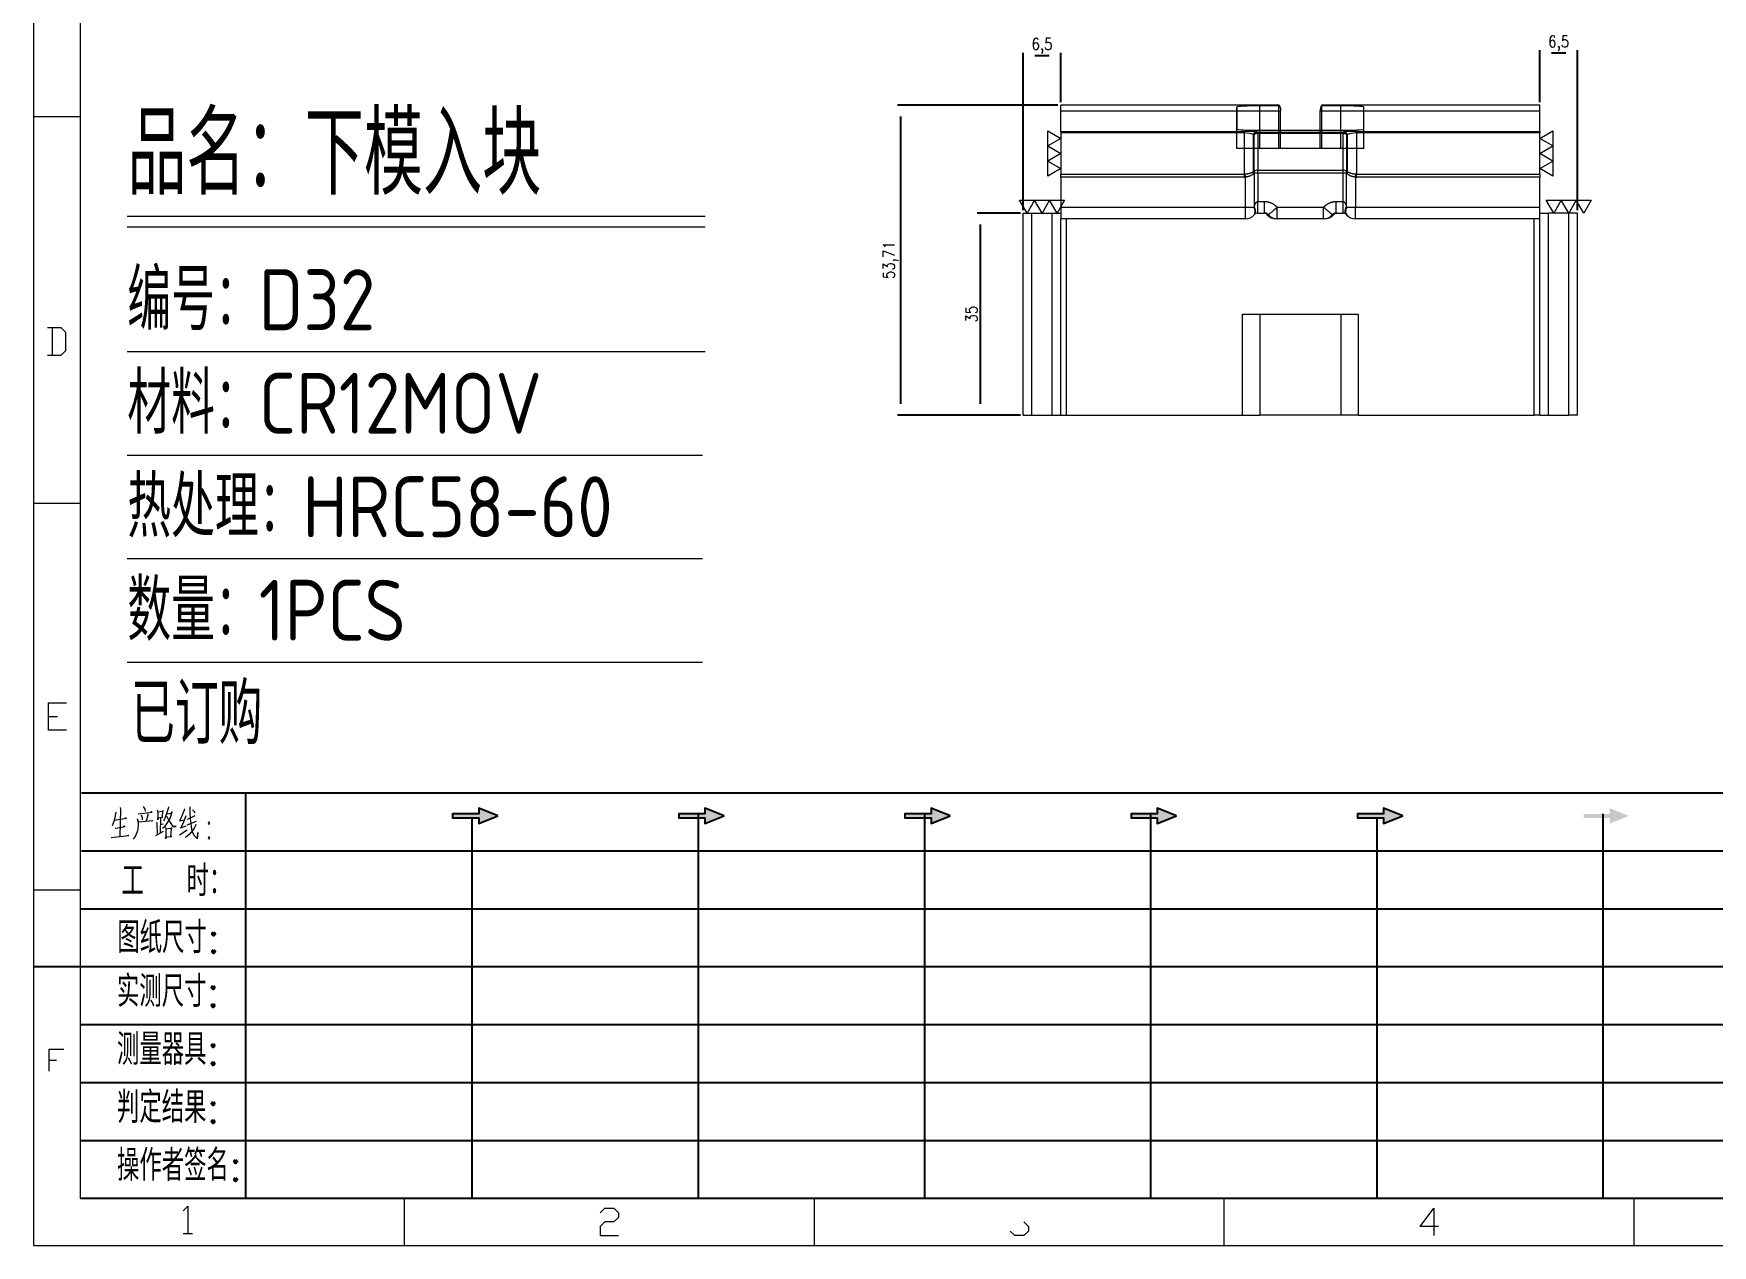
# Model space of a CAD drawing. Header units: millimetres. Extents: x 117382 to 126876, y -1151 to 1280.
# Drawn here: x 123133.4 to 123424.2, y 556.7 to 766.5 of the extents above; entities that cross this region are included whole.
import ezdxf
from ezdxf.enums import TextEntityAlignment as Align

# ---------------------------------------------------------------- set-up
doc = ezdxf.new("R2010")
doc.units = ezdxf.units.MM
doc.linetypes.add('DASHED', pattern=[0])
for name, color, linetype in [('DIE_P', 2, 'Continuous'), ('DIM', 4, 'Continuous'), ('PRESS', 3, 'Continuous'), ('TEXT', 4, 'Continuous')]:
    doc.layers.add(name, color=color, linetype=linetype)
doc.styles.add('chinesef_fs', font='simplex.shx', dxfattribs={"bigfont": 'gbcbig.shx'})
doc.styles.add('gbenor', font='gbenor.shx', dxfattribs={"bigfont": 'gbcbig.shx'})
doc.styles.add('GBENOR_', font='gbenor.shx', dxfattribs={"bigfont": 'gbcbig'})
doc.styles.get("Standard").update_dxf_attribs({"font": 'txt.shx', "width": 0.85, "bigfont": 'ctxt.shx'})
doc.styles.add('TXT', font='txt.shx', dxfattribs={"width": 0.8, "bigfont": 'ctxt.shx'})
doc.dimstyles.new('T-2-WX', dxfattribs={"dimtxt": 2, "dimasz": 2, "dimexe": 0.5, "dimexo": 0.5, "dimgap": 0.5, "dimtad": 1, "dimtxsty": 'Standard', "dimblk": 'OPEN30', "dimcen": 0, "dimazin": 3, "dimtfac": 1, "dimtmove": 0, "dimatfit": 3, "dimldrblk": 'OPEN30', "dimlwd": -1, "dimlwe": -1})

# ---------------------------------------------------------------- blocks, each defined once
blk = doc.blocks.new('*u7582')
at = {"layer": 'DIE_P', "color": 11, "linetype": 'Continuous', "lineweight": 13}
for p, q in [((-24.23, 35.39), (-62.03, 35.39)), ((-62.03, 35.39), (-62.03, 35.39)), ((20.97, 35.39), (-16.83, 35.39)), ((20.97, 35.39), (20.97, 35.39)), ((-68.53, 16.69), (-67.03, 16.69)), ((-68.53, -18.31), (-68.53, 16.69)), ((-67.03, 16.69), (-63.53, 16.69)), ((-63.53, 16.69), (-62.03, 16.69)), ((-62.03, -18.31), (-62.03, 15.69)), ((20.97, 16.69), (22.47, 16.69)), ((20.97, -18.31), (20.97, 15.69)), ((25.97, 16.69), (22.47, 16.69)), ((27.47, 16.69), (25.97, 16.69)), ((27.47, -18.31), (27.47, 16.69)), ((-30.53, -0.81), (-10.53, -0.81)), ((-30.53, -18.31), (-30.53, -0.81)), ((-10.53, -0.81), (-10.53, -18.31)), ((-68.53, -18.31), (-67.03, -18.31)), ((-67.03, -18.31), (-63.53, -18.31)), ((-63.53, -18.31), (-62.03, -18.31)), ((-62.03, -18.31), (-61.03, -18.31)), ((-61.03, -18.31), (-30.53, -18.31)), ((-30.53, -18.31), (-27.53, -18.31)), ((-13.53, -18.31), (-27.53, -18.31)), ((-10.53, -18.31), (-13.53, -18.31)), ((-10.53, -18.31), (19.97, -18.31)), ((20.97, -18.31), (19.97, -18.31)), ((20.97, -18.31), (22.47, -18.31)), ((22.47, -18.31), (25.97, -18.31)), ((27.47, -18.31), (25.97, -18.31))]:
    blk.add_line(p, q, dxfattribs=at)
at = {"layer": 'DIE_P', "color": 2, "linetype": 'Continuous', "lineweight": 13}
for p, q in [((-62.03, 30.81), (-62.03, 35.39)), ((-31.53, 35.04), (-31.53, 31.24)), ((-24.23, 35.39), (-24.23, 35.25)), ((-16.82, 35.25), (-16.82, 35.39)), ((-9.53, 31.24), (-9.53, 35.04)), ((20.97, 30.81), (20.97, 35.39)), ((-62.03, 30.81), (-62.03, 30.56)), ((-62.03, 30.56), (-62.03, 23.45)), ((20.97, 30.81), (20.97, 30.56)), ((20.97, 23.45), (20.97, 30.56)), ((-62.03, 22.9), (-62.03, 23.45)), ((20.97, 23.45), (20.97, 22.9)), ((-62.03, 22.9), (-62.03, 17.69)), ((20.97, 17.69), (20.97, 22.9)), ((-62.03, 17.69), (-62.03, 15.69)), ((20.97, 15.69), (20.97, 17.69)), ((-61.03, 15.69), (-62.03, 15.69)), ((-30.06, 15.69), (-61.03, 15.69)), ((-27.92, 16.69), (-26.9, 16.69)), ((-26.9, 16.69), (-26.72, 16.69)), ((-16.33, 15.69), (-24.72, 15.69)), ((-14.33, 16.69), (-14.33, 16.69)), ((-14.33, 16.69), (-14.15, 16.69)), ((-14.15, 16.69), (-13.14, 16.69)), ((19.97, 15.69), (-10.99, 15.69)), ((20.97, 15.69), (19.97, 15.69))]:
    blk.add_line(p, q, dxfattribs=at)
at = {"layer": 'DIE_P', "color": 155, "linetype": 'Continuous', "lineweight": 13}
for p, q in [((-24.23, 35.39), (-62.03, 35.39)), ((-27.53, 31.03), (-27.53, 35.25)), ((20.97, 35.39), (-16.82, 35.39)), ((-13.53, 31.03), (-13.53, 35.25)), ((-9.53, 31.24), (-9.53, 35.04)), ((-62.03, 30.81), (-30.23, 30.81)), ((-30.23, 30.56), (-62.03, 30.56)), ((-30.23, 30.56), (-30.23, 30.81)), ((-30.23, 23.45), (-30.23, 30.56)), ((-28.53, 30.27), (-28.7, 30.29)), ((-28.7, 30.29), (-28.7, 23.84)), ((-28.53, 23.94), (-28.53, 30.27)), ((-28.09, 30.73), (-27.92, 30.72)), ((-27.92, 30.72), (-13.14, 30.72)), ((-27.92, 30.47), (-27.92, 30.72)), ((-13.14, 30.47), (-27.92, 30.47)), ((-27.92, 30.47), (-27.92, 24.14)), ((-13.14, 30.72), (-12.97, 30.73)), ((-13.14, 30.47), (-13.14, 30.72)), ((-13.14, 24.14), (-13.14, 30.47)), ((-12.36, 30.29), (-12.52, 30.27)), ((-12.52, 30.27), (-12.52, 23.94)), ((-12.36, 23.84), (-12.36, 30.29)), ((-10.82, 30.81), (20.97, 30.81)), ((-10.82, 30.56), (-10.82, 30.81)), ((20.97, 30.56), (-10.82, 30.56)), ((-10.82, 30.56), (-10.82, 23.45)), ((-62.03, 23.45), (-30.23, 23.45)), ((-30.23, 22.9), (-30.23, 23.45)), ((-30.06, 22.9), (-30.11, 23.45)), ((-27.92, 23.59), (-28.53, 23.59)), ((-28.53, 23.59), (-28.53, 17.69)), ((-27.92, 24.14), (-13.14, 24.14)), ((-27.92, 23.59), (-27.92, 24.14)), ((-13.14, 23.59), (-27.92, 23.59)), ((-27.92, 23.59), (-27.92, 18.69)), ((-13.14, 23.59), (-13.14, 24.14)), ((-12.52, 23.59), (-13.14, 23.59)), ((-13.14, 18.69), (-13.14, 23.59)), ((-12.52, 17.69), (-12.52, 23.59)), ((-10.99, 22.9), (-10.94, 23.45)), ((-10.82, 23.45), (20.97, 23.45)), ((-10.82, 22.9), (-10.82, 23.45)), ((-30.23, 22.9), (-62.03, 22.9)), ((-30.06, 17.69), (-30.06, 22.9)), ((-10.99, 22.9), (-10.99, 17.69)), ((20.97, 22.9), (-10.82, 22.9)), ((-62.03, 17.69), (-30.06, 17.69)), ((-30.06, 17.69), (-28.54, 17.69)), ((-30.06, 15.69), (-30.06, 17.69)), ((-27.92, 18.69), (-26.72, 18.69)), ((-24.55, 15.69), (-24.55, 17.69)), ((-24.55, 17.69), (-16.51, 17.69)), ((-16.51, 15.69), (-16.51, 17.69)), ((-14.33, 18.69), (-13.14, 18.69)), ((-12.51, 17.69), (-10.99, 17.69)), ((-10.99, 17.69), (20.97, 17.69)), ((-10.99, 15.69), (-10.99, 17.69)), ((-67.03, -18.31), (-67.03, 16.69)), ((-63.53, -18.31), (-63.53, 16.69)), ((-61.03, -18.31), (-61.03, 15.69)), ((-26.28, 16.4), (-26.06, 16.4)), ((-15, 16.4), (-14.77, 16.4)), ((19.97, -18.31), (19.97, 15.69)), ((22.47, -18.31), (22.47, 16.69)), ((25.97, -18.31), (25.97, 16.69)), ((-27.53, -0.81), (-27.53, -18.31)), ((-13.53, -0.81), (-13.53, -18.31))]:
    blk.add_line(p, q, dxfattribs=at)
at = {"layer": 'DIE_P', "color": 31, "linetype": 'DASHED', "lineweight": 13}
for p, q in [((-31.53, 27.89), (-31.53, 35.04)), ((-24.23, 27.89), (-24.23, 35.25)), ((-16.82, 27.89), (-16.82, 35.39)), ((-24.23, 27.89), (-24.23, 31.03)), ((-23.96, 27.89), (-23.96, 31.03)), ((-17.09, 27.89), (-17.09, 31.03)), ((-16.82, 27.89), (-16.82, 31.03)), ((-9.53, 27.89), (-9.53, 31.24)), ((-27.53, 27.89), (-31.53, 27.89)), ((-13.53, 27.89), (-27.53, 27.89)), ((-9.53, 27.89), (-13.53, 27.89))]:
    blk.add_line(p, q, dxfattribs=at)
at = {"layer": 'DIE_P', "color": 31, "linetype": 'Continuous', "lineweight": 13}
for p, q in [((-24.23, 35.25), (-27.53, 35.25)), ((-24.23, 31.03), (-24.23, 35.25)), ((-16.82, 31.03), (-16.82, 35.25)), ((-13.53, 35.25), (-16.82, 35.25)), ((-23.96, 31.03), (-23.96, 34.39)), ((-17.09, 31.03), (-17.09, 34.39)), ((-27.53, 31.03), (-13.53, 31.03))]:
    blk.add_line(p, q, dxfattribs=at)
at = {"layer": 'DIE_P', "color": 155, "linetype": 'DASHED', "lineweight": 13}
for p, q in [((-62.03, 34.39), (-23.96, 34.39)), ((-17.09, 34.39), (20.97, 34.39)), ((-31.53, 27.89), (-31.53, 31.24)), ((-27.53, 27.89), (-27.53, 31.03)), ((-27.53, 27.89), (-27.53, 31.03)), ((-13.53, 27.89), (-13.53, 31.03)), ((-13.53, 27.89), (-13.53, 31.03)), ((-9.53, 27.89), (-9.53, 31.24)), ((-67.03, -18.31), (-67.03, 16.69)), ((25.97, -18.31), (25.97, 16.69))]:
    blk.add_line(p, q, dxfattribs=at)
at = {"layer": 'DIE_P', "color": 2, "linetype": 'DASHED', "lineweight": 13}
for p, q in [((-28.5, 16.43), (-28.5, 16.44)), ((-28.49, 16.44), (-28.49, 16.44))]:
    blk.add_line(p, q, dxfattribs=at)
at = {"layer": 'DIE_P', "color": 2, "linetype": 'Continuous', "lineweight": 13}
for centre, radius, start, end in [((-30.06, 17.69), 2, 270, 319.9948), ((-27.92, 15.89), 0.8, 90, 139.9948), ((-13.14, 15.89), 0.8, 40.0052, 90), ((-10.99, 17.69), 2, 220.0052, 270)]:
    blk.add_arc(centre, radius, start, end, dxfattribs=at)
at = {"layer": 'DIE_P', "color": 31, "linetype": 'Continuous', "lineweight": 13}
for centre, major_axis, ratio, start_param, end_param in [((-27.53, 35.04), (4, 0), 0.052408, 1.570798, 3.141593), ((-21.73, 35.39), (2.5, 0), 0.05244, 3.110112, 3.141593), ((-19.32, 35.39), (2.5, 0), 0.052399, 0, 0.031456), ((-13.53, 35.04), (4, 0), 0.052408, 0, 1.570796), ((-27.53, 31.24), (4, 0), 0.052408, 3.141593, 4.712389), ((-13.53, 31.24), (4, 0), 0.052408, 4.712389, 6.283185)]:
    blk.add_ellipse(centre, major_axis=major_axis, ratio=ratio, start_param=start_param, end_param=end_param, dxfattribs=at)
at = {"layer": 'DIE_P', "color": 155, "linetype": 'Continuous', "lineweight": 13}
for centre, major_axis, ratio, start_param, end_param in [((-30.23, 30.6), (2.8, 0), 0.076031, 0.698132, 1.570796), ((-30.23, 29.8), (2, 0), 0.381785, 0.698132, 1.570796), ((-28.09, 29.94), (-0.072, -0.797), 0.864746, 3.245994, 4.33173), ((-27.92, 29.92), (-0.072, -0.797), 0.864746, 3.245994, 4.33173), ((-27.92, 29.92), (0.8, 0), 0.688355, 1.570796, 2.443461), ((-13.14, 29.92), (0.072, -0.797), 0.864746, 1.951456, 3.037192), ((-13.14, 29.92), (0.8, 0), 0.688355, 0.698132, 1.570796), ((-10.82, 30.6), (2.8, 0), 0.076031, 1.570796, 2.443461), ((-12.97, 29.94), (0.072, -0.797), 0.864746, 1.951456, 3.037192), ((-10.82, 29.8), (2, 0), 0.381785, 1.570796, 2.443461), ((-30.23, 26.96), (0, 3.52), 0.568663, 3.141592, 3.202188), ((-28.09, 23.49), (0.451, -0.661), 0.635118, 3.789653, 4.303451), ((-30.67, 18.33), (2.52, 5.65), 0.215923, 0.247502, 0.336969), ((-30.06, 17.98), (1.76, 5.67), 0.167565, 0.203453, 0.292919), ((-27.92, 23.59), (0.344, -0.722), 0.732501, 3.89607, 4.377099), ((-27.92, 23.59), (-0.8, 0), 0.688355, 4.712389, 5.585054), ((-13.14, 23.59), (-0.8, 0), 0.688355, 3.839724, 4.712389), ((-10.38, 18.33), (-2.52, 5.65), 0.215925, 5.946214, 6.035681), ((-13.14, 23.59), (-0.344, -0.722), 0.732501, 1.906086, 2.387115), ((-10.99, 17.98), (-1.76, 5.67), 0.167567, 5.990263, 6.07973), ((-12.97, 23.49), (-0.451, -0.661), 0.635118, 1.979734, 2.493532), ((-10.82, 26.96), (0, 3.52), 0.56867, 3.080996, 3.141593), ((-30.23, 26.96), (0, 4.07), 0.688355, 3.141593, 3.202189), ((-10.82, 26.96), (0, -4.07), 0.688355, 6.222589, 6.283185), ((-30.06, 17.69), (-1.5, 1.32), 0.600488, 3.155447, 4.099396), ((-10.99, 17.69), (1.5, 1.32), 0.600488, 2.183789, 3.127739), ((-24.55, 17.69), (0, 2), 0.984808, 2.269019, 3.141593), ((-16.51, 17.69), (0, -2), 0.984808, 0, 0.872574)]:
    blk.add_ellipse(centre, major_axis=major_axis, ratio=ratio, start_param=start_param, end_param=end_param, dxfattribs=at)
at = {"layer": 'DIE_P', "color": 2, "linetype": 'Continuous', "lineweight": 13}
for centre, major_axis, start_param, end_param in [((-26.9, 15.89), (0.812, 0), 0.698222, 1.570796), ((-24.72, 17.69), (2.03, 0), 3.839815, 4.712389), ((-16.33, 17.69), (2.03, 0), 4.712389, 5.584963), ((-14.15, 15.89), (0.812, 0), 1.570796, 2.44337)]:
    blk.add_ellipse(centre, major_axis=major_axis, ratio=0.984808, start_param=start_param, end_param=end_param, dxfattribs=at)
at = {"layer": 'DIE_P', "color": 31, "linetype": 'Continuous', "lineweight": 13}
for points in [[(-24.23, 35.39), (-24.23, 35.4), (-24.22, 35.39), (-24.21, 35.38), (-24.21, 35.37), (-24.2, 35.36), (-24.2, 35.35), (-24.19, 35.34), (-24.19, 35.34), (-24.17, 35.31), (-24.16, 35.28), (-24.14, 35.23), (-24.13, 35.22), (-24.13, 35.2), (-24.11, 35.17), (-24.09, 35.12), (-24.08, 35.07), (-24.06, 35.03), (-24.06, 35.02), (-24.05, 34.99), (-24.05, 34.98), (-24.03, 34.91), (-24.01, 34.85), (-23.99, 34.76), (-23.99, 34.73), (-23.98, 34.68), (-23.98, 34.66), (-23.97, 34.63), (-23.97, 34.61), (-23.96, 34.53), (-23.96, 34.46), (-23.96, 34.39)], [(-16.82, 35.39), (-16.83, 35.4), (-16.83, 35.39), (-16.84, 35.38), (-16.85, 35.37), (-16.85, 35.36), (-16.86, 35.35), (-16.86, 35.34), (-16.87, 35.34), (-16.88, 35.31), (-16.9, 35.28), (-16.92, 35.23), (-16.92, 35.22), (-16.93, 35.2), (-16.94, 35.17), (-16.96, 35.12), (-16.98, 35.07), (-16.99, 35.03), (-16.99, 35.02), (-17, 34.99), (-17.01, 34.98), (-17.03, 34.91), (-17.04, 34.85), (-17.06, 34.76), (-17.06, 34.73), (-17.07, 34.68), (-17.07, 34.66), (-17.08, 34.63), (-17.08, 34.61), (-17.09, 34.53), (-17.09, 34.46), (-17.09, 34.39)]]:
    blk.add_open_spline(points, degree=3, knots=[0, 0, 0, 0, 0.125, 0.125, 0.1875, 0.1875, 0.21875, 0.21875, 0.25, 0.25, 0.375, 0.375, 0.40625, 0.40625, 0.4375, 0.5, 0.5625, 0.5625, 0.59375, 0.59375, 0.625, 0.625, 0.75, 0.75, 0.8125, 0.8125, 0.84375, 0.84375, 0.875, 0.875, 1, 1, 1, 1], dxfattribs=at)
at = {"layer": 'DIE_P', "color": 155, "linetype": 'Continuous', "lineweight": 13}
for points, knots in [([(-30.11, 23.45), (-30.07, 23.46), (-30.04, 23.46), (-29.97, 23.47), (-29.94, 23.47), (-29.84, 23.49), (-29.77, 23.5), (-29.64, 23.52), (-29.58, 23.53), (-29.45, 23.56), (-29.39, 23.58), (-29.27, 23.61), (-29.21, 23.62), (-29.09, 23.66), (-29.04, 23.68), (-28.93, 23.72), (-28.88, 23.74), (-28.81, 23.78), (-28.79, 23.79), (-28.74, 23.82), (-28.72, 23.83), (-28.7, 23.84)], [0, 0, 0, 0, 0.0625, 0.0625, 0.125, 0.125, 0.25, 0.25, 0.375, 0.375, 0.5, 0.5, 0.625, 0.625, 0.75, 0.75, 0.875, 0.875, 0.9375, 0.9375, 1, 1, 1, 1]), ([(-28.65, 23.49), (-28.67, 23.47), (-28.69, 23.45), (-28.74, 23.41), (-28.76, 23.39), (-28.83, 23.34), (-28.88, 23.31), (-28.98, 23.24), (-29.03, 23.21), (-29.15, 23.16), (-29.2, 23.13), (-29.28, 23.1), (-29.3, 23.09), (-29.33, 23.08), (-29.37, 23.06), (-29.42, 23.05), (-29.52, 23.02), (-29.58, 23), (-29.71, 22.96), (-29.78, 22.95), (-29.89, 22.93), (-29.92, 22.92), (-29.99, 22.91), (-30.03, 22.91), (-30.06, 22.9)], [0, 0, 0, 0, 0.0625, 0.0625, 0.125, 0.125, 0.25, 0.25, 0.375, 0.375, 0.5, 0.5, 0.53125, 0.53125, 0.5625, 0.625, 0.625, 0.75, 0.75, 0.875, 0.875, 0.9375, 0.9375, 1, 1, 1, 1]), ([(-10.99, 22.9), (-11.03, 22.91), (-11.06, 22.91), (-11.13, 22.92), (-11.17, 22.93), (-11.27, 22.95), (-11.34, 22.96), (-11.47, 23), (-11.54, 23.02), (-11.63, 23.05), (-11.68, 23.06), (-11.73, 23.08), (-11.76, 23.09), (-11.77, 23.1), (-11.85, 23.13), (-11.91, 23.16), (-12.02, 23.21), (-12.07, 23.24), (-12.18, 23.31), (-12.22, 23.34), (-12.29, 23.39), (-12.32, 23.41), (-12.36, 23.45), (-12.38, 23.47), (-12.4, 23.49)], [0, 0, 0, 0, 0.0625, 0.0625, 0.125, 0.125, 0.25, 0.25, 0.375, 0.375, 0.4375, 0.46875, 0.46875, 0.5, 0.5, 0.625, 0.625, 0.75, 0.75, 0.875, 0.875, 0.9375, 0.9375, 1, 1, 1, 1]), ([(-12.36, 23.84), (-12.33, 23.83), (-12.31, 23.82), (-12.27, 23.79), (-12.24, 23.78), (-12.17, 23.74), (-12.12, 23.72), (-12.01, 23.68), (-11.96, 23.66), (-11.85, 23.62), (-11.79, 23.61), (-11.67, 23.58), (-11.6, 23.56), (-11.48, 23.53), (-11.41, 23.52), (-11.28, 23.5), (-11.22, 23.49), (-11.11, 23.47), (-11.08, 23.47), (-11.01, 23.46), (-10.98, 23.46), (-10.94, 23.45)], [0, 0, 0, 0, 0.0625, 0.0625, 0.125, 0.125, 0.25, 0.25, 0.375, 0.375, 0.5, 0.5, 0.625, 0.625, 0.75, 0.75, 0.875, 0.875, 0.9375, 0.9375, 1, 1, 1, 1]), ([(-27.92, 16.69), (-27.92, 16.69), (-27.92, 16.69), (-27.92, 16.7), (-27.92, 16.71), (-27.92, 16.74), (-27.92, 16.75), (-27.92, 16.79), (-27.92, 16.81), (-27.92, 16.85), (-27.92, 16.88), (-27.92, 16.94), (-27.92, 16.97), (-27.92, 17.05), (-27.92, 17.09), (-27.92, 17.17), (-27.92, 17.22), (-27.92, 17.32), (-27.92, 17.38), (-27.92, 17.49), (-27.92, 17.54), (-27.92, 17.66), (-27.92, 17.72), (-27.92, 17.83), (-27.92, 17.89), (-27.92, 18.01), (-27.92, 18.07), (-27.92, 18.19), (-27.92, 18.25), (-27.92, 18.37), (-27.92, 18.43), (-27.92, 18.56), (-27.92, 18.62), (-27.92, 18.69)], [0, 0, 0, 0, 0.0625, 0.0625, 0.125, 0.125, 0.1875, 0.1875, 0.25, 0.25, 0.3125, 0.3125, 0.375, 0.375, 0.4375, 0.4375, 0.5, 0.5, 0.5625, 0.5625, 0.625, 0.625, 0.6875, 0.6875, 0.75, 0.75, 0.8125, 0.8125, 0.875, 0.875, 0.9375, 0.9375, 1, 1, 1, 1]), ([(-26.72, 16.69), (-26.72, 16.69), (-26.72, 16.69), (-26.72, 16.69), (-26.72, 16.69), (-26.72, 16.69), (-26.72, 16.69), (-26.72, 16.69), (-26.72, 16.69), (-26.72, 16.69), (-26.72, 16.7), (-26.72, 16.7), (-26.72, 16.7), (-26.72, 16.7), (-26.72, 16.71), (-26.72, 16.71), (-26.72, 16.71), (-26.72, 16.72), (-26.72, 16.72), (-26.72, 16.72), (-26.72, 16.73), (-26.72, 16.73), (-26.72, 16.74), (-26.72, 16.74), (-26.72, 16.74), (-26.72, 16.75), (-26.72, 16.76), (-26.72, 16.76), (-26.72, 16.77), (-26.72, 16.77), (-26.72, 16.78), (-26.72, 16.78), (-26.72, 16.79), (-26.72, 16.8), (-26.72, 16.81), (-26.72, 16.81), (-26.72, 16.82), (-26.72, 16.83), (-26.72, 16.84), (-26.72, 16.84), (-26.72, 16.85), (-26.72, 16.86), (-26.72, 16.87), (-26.72, 16.88), (-26.72, 16.89), (-26.72, 16.9), (-26.72, 16.91), (-26.72, 16.91), (-26.72, 16.92), (-26.72, 16.93), (-26.72, 16.94), (-26.72, 16.95), (-26.72, 16.97), (-26.72, 16.98), (-26.72, 16.99), (-26.72, 17), (-26.72, 17.01), (-26.72, 17.02), (-26.72, 17.03), (-26.72, 17.04), (-26.72, 17.06), (-26.72, 17.07), (-26.72, 17.08), (-26.72, 17.09), (-26.72, 17.11), (-26.72, 17.12), (-26.72, 17.13), (-26.72, 17.15), (-26.72, 17.16), (-26.72, 17.17), (-26.72, 17.19), (-26.72, 17.2), (-26.72, 17.21), (-26.72, 17.23), (-26.72, 17.24), (-26.72, 17.26), (-26.72, 17.28), (-26.72, 17.3), (-26.72, 17.34), (-26.72, 17.37), (-26.72, 17.41), (-26.72, 17.44), (-26.72, 17.48), (-26.72, 17.51), (-26.72, 17.55), (-26.72, 17.59), (-26.72, 17.62), (-26.72, 17.66), (-26.72, 17.7), (-26.72, 17.74), (-26.72, 17.78), (-26.72, 17.82), (-26.72, 17.86), (-26.72, 17.9), (-26.72, 17.94), (-26.72, 17.98), (-26.72, 18.03), (-26.72, 18.07), (-26.72, 18.11), (-26.72, 18.15), (-26.72, 18.2), (-26.72, 18.24), (-26.72, 18.29), (-26.72, 18.33), (-26.72, 18.37), (-26.72, 18.42), (-26.72, 18.46), (-26.72, 18.51), (-26.72, 18.55), (-26.72, 18.6), (-26.72, 18.64), (-26.72, 18.67), (-26.72, 18.69)], [0, 0, 0, 0, 0.006667, 0.013333, 0.02, 0.026667, 0.033334, 0.04, 0.046667, 0.053334, 0.06, 0.066667, 0.073334, 0.080001, 0.086667, 0.093334, 0.100001, 0.106668, 0.113334, 0.120001, 0.126668, 0.133334, 0.140001, 0.146668, 0.153335, 0.160001, 0.166668, 0.173335, 0.180001, 0.186668, 0.193335, 0.200002, 0.206668, 0.213335, 0.220002, 0.226669, 0.233335, 0.240002, 0.246669, 0.253335, 0.260002, 0.266669, 0.273336, 0.280002, 0.286669, 0.293336, 0.300002, 0.306669, 0.313336, 0.320003, 0.326669, 0.333336, 0.340003, 0.34667, 0.353336, 0.360003, 0.36667, 0.373336, 0.380003, 0.38667, 0.393337, 0.400003, 0.40667, 0.413337, 0.420003, 0.42667, 0.433337, 0.440004, 0.44667, 0.453337, 0.460004, 0.46667, 0.473337, 0.480004, 0.486671, 0.493337, 0.500004, 0.51429, 0.528575, 0.542861, 0.557146, 0.571432, 0.585718, 0.600003, 0.614289, 0.628574, 0.64286, 0.657146, 0.671431, 0.685717, 0.700002, 0.714288, 0.728574, 0.742859, 0.757145, 0.77143, 0.785716, 0.800002, 0.814287, 0.828573, 0.842858, 0.857144, 0.87143, 0.885715, 0.900001, 0.914286, 0.928572, 0.942858, 0.957143, 0.971429, 0.985714, 1, 1, 1, 1]), ([(-26.06, 16.4), (-26.04, 16.41), (-26.03, 16.43), (-25.97, 16.47), (-25.94, 16.5), (-25.85, 16.57), (-25.8, 16.62), (-25.69, 16.72), (-25.62, 16.77), (-25.48, 16.89), (-25.4, 16.96), (-25.24, 17.1), (-25.15, 17.17), (-24.98, 17.32), (-24.89, 17.39), (-24.72, 17.54), (-24.63, 17.62), (-24.55, 17.69)], [0, 0, 0, 0, 0.125, 0.125, 0.25, 0.25, 0.375, 0.375, 0.5, 0.5, 0.625, 0.625, 0.75, 0.75, 0.875, 0.875, 1, 1, 1, 1]), ([(-15, 16.4), (-15.01, 16.41), (-15.03, 16.43), (-15.08, 16.47), (-15.11, 16.5), (-15.2, 16.57), (-15.25, 16.62), (-15.37, 16.72), (-15.43, 16.77), (-15.58, 16.89), (-15.65, 16.96), (-15.82, 17.1), (-15.9, 17.17), (-16.07, 17.32), (-16.16, 17.39), (-16.34, 17.54), (-16.42, 17.62), (-16.51, 17.69)], [0, 0, 0, 0, 0.125, 0.125, 0.25, 0.25, 0.375, 0.375, 0.5, 0.5, 0.625, 0.625, 0.75, 0.75, 0.875, 0.875, 1, 1, 1, 1]), ([(-14.33, 16.69), (-14.33, 16.69), (-14.33, 16.7), (-14.33, 16.74), (-14.33, 16.78), (-14.33, 16.85), (-14.33, 16.88), (-14.33, 16.94), (-14.33, 16.98), (-14.33, 17.05), (-14.33, 17.09), (-14.33, 17.18), (-14.33, 17.22), (-14.33, 17.32), (-14.33, 17.37), (-14.33, 17.48), (-14.33, 17.54), (-14.33, 17.65), (-14.33, 17.71), (-14.33, 17.83), (-14.33, 17.89), (-14.33, 18.07), (-14.33, 18.2), (-14.33, 18.45), (-14.33, 18.57), (-14.33, 18.69)], [0, 0, 0, 0, 0.121894, 0.121894, 0.247338, 0.247338, 0.31006, 0.31006, 0.372782, 0.372782, 0.435504, 0.435504, 0.498225, 0.498225, 0.560947, 0.560947, 0.623669, 0.623669, 0.686391, 0.686391, 0.749113, 0.749113, 0.874556, 0.874556, 1, 1, 1, 1]), ([(-13.14, 16.69), (-13.14, 16.69), (-13.14, 16.7), (-13.14, 16.75), (-13.14, 16.79), (-13.14, 16.89), (-13.14, 16.95), (-13.14, 17.1), (-13.14, 17.18), (-13.14, 17.37), (-13.14, 17.47), (-13.14, 17.68), (-13.14, 17.8), (-13.14, 18.04), (-13.14, 18.17), (-13.14, 18.43), (-13.14, 18.56), (-13.14, 18.69)], [0, 0, 0, 0, 0.125, 0.125, 0.25, 0.25, 0.375, 0.375, 0.5, 0.5, 0.625, 0.625, 0.75, 0.75, 0.875, 0.875, 1, 1, 1, 1]), ([(-26.06, 16.4), (-26.06, 16.4), (-26.06, 16.41), (-26.07, 16.42), (-26.08, 16.42), (-26.09, 16.43), (-26.09, 16.44), (-26.1, 16.45), (-26.11, 16.45), (-26.12, 16.46), (-26.13, 16.47), (-26.13, 16.48), (-26.14, 16.48), (-26.15, 16.49), (-26.16, 16.5), (-26.17, 16.5), (-26.18, 16.51), (-26.19, 16.52), (-26.2, 16.53), (-26.21, 16.53), (-26.22, 16.54), (-26.23, 16.55), (-26.24, 16.55), (-26.25, 16.56), (-26.26, 16.56), (-26.27, 16.57), (-26.28, 16.58), (-26.29, 16.58), (-26.3, 16.59), (-26.32, 16.59), (-26.33, 16.6), (-26.34, 16.6), (-26.35, 16.61), (-26.36, 16.62), (-26.38, 16.62), (-26.39, 16.62), (-26.4, 16.63), (-26.41, 16.63), (-26.43, 16.64), (-26.44, 16.64), (-26.45, 16.65), (-26.46, 16.65), (-26.48, 16.65), (-26.49, 16.66), (-26.51, 16.66), (-26.52, 16.66), (-26.53, 16.67), (-26.55, 16.67), (-26.56, 16.67), (-26.58, 16.68), (-26.59, 16.68), (-26.6, 16.68), (-26.62, 16.68), (-26.63, 16.68), (-26.65, 16.68), (-26.66, 16.69), (-26.68, 16.69), (-26.69, 16.69), (-26.71, 16.69), (-26.72, 16.69), (-26.72, 16.69)], [0, 0, 0, 0, 0.013668, 0.027457, 0.041368, 0.055401, 0.069556, 0.083834, 0.098234, 0.112758, 0.127405, 0.142175, 0.15707, 0.172088, 0.18723, 0.202497, 0.217889, 0.233405, 0.249047, 0.264814, 0.280706, 0.296724, 0.312867, 0.329137, 0.345533, 0.362055, 0.378704, 0.395479, 0.412382, 0.429411, 0.446567, 0.463851, 0.481262, 0.498801, 0.516468, 0.534262, 0.552185, 0.570235, 0.588414, 0.606721, 0.625157, 0.643721, 0.662414, 0.681236, 0.700187, 0.719267, 0.738477, 0.757815, 0.777283, 0.796881, 0.816608, 0.836465, 0.856451, 0.876568, 0.896814, 0.917191, 0.937698, 0.958335, 0.979102, 1, 1, 1, 1]), ([(-14.33, 16.69), (-14.33, 16.69), (-14.35, 16.69), (-14.37, 16.69), (-14.39, 16.69), (-14.4, 16.68), (-14.42, 16.68), (-14.44, 16.68), (-14.46, 16.68), (-14.48, 16.68), (-14.5, 16.67), (-14.51, 16.67), (-14.53, 16.67), (-14.55, 16.66), (-14.57, 16.66), (-14.58, 16.65), (-14.6, 16.65), (-14.62, 16.64), (-14.63, 16.64), (-14.65, 16.63), (-14.67, 16.63), (-14.68, 16.62), (-14.7, 16.61), (-14.71, 16.61), (-14.73, 16.6), (-14.74, 16.59), (-14.76, 16.59), (-14.77, 16.58), (-14.78, 16.57), (-14.8, 16.56), (-14.81, 16.55), (-14.82, 16.55), (-14.84, 16.54), (-14.85, 16.53), (-14.86, 16.52), (-14.87, 16.51), (-14.88, 16.5), (-14.9, 16.49), (-14.91, 16.49), (-14.92, 16.48), (-14.93, 16.47), (-14.94, 16.46), (-14.95, 16.45), (-14.96, 16.44), (-14.97, 16.43), (-14.98, 16.42), (-14.99, 16.41), (-14.99, 16.4), (-15, 16.4)], [0, 0, 0, 0, 0.026328, 0.052449, 0.078362, 0.104069, 0.129568, 0.154861, 0.179948, 0.204828, 0.229503, 0.253971, 0.278234, 0.302292, 0.326144, 0.349791, 0.373234, 0.396472, 0.419505, 0.442335, 0.464961, 0.487383, 0.509603, 0.531619, 0.553432, 0.575043, 0.596453, 0.61766, 0.638666, 0.65947, 0.680074, 0.700478, 0.720681, 0.740685, 0.760489, 0.780094, 0.799501, 0.81871, 0.837721, 0.856534, 0.875151, 0.893572, 0.911796, 0.929826, 0.94766, 0.9653, 0.982747, 1, 1, 1, 1])]:
    blk.add_open_spline(points, degree=3, knots=knots, dxfattribs=at)
at = {"layer": 'DIE_P', "color": 2, "linetype": 'Continuous', "lineweight": 13}
for points, knots in [([(-28.54, 17.69), (-28.54, 17.69), (-28.54, 17.68), (-28.53, 17.67), (-28.53, 17.67), (-28.53, 17.67), (-28.53, 17.66), (-28.52, 17.66), (-28.52, 17.66), (-28.52, 17.66), (-28.52, 17.66), (-28.52, 17.67), (-28.51, 17.67), (-28.51, 17.67), (-28.51, 17.68), (-28.51, 17.69), (-28.5, 17.69), (-28.5, 17.71), (-28.5, 17.71), (-28.5, 17.73), (-28.49, 17.74), (-28.49, 17.75), (-28.49, 17.76), (-28.49, 17.77), (-28.49, 17.77), (-28.49, 17.78), (-28.49, 17.78), (-28.5, 17.79)], [0, 0, 0, 0, 0.0625, 0.0625, 0.125, 0.125, 0.1875, 0.1875, 0.21875, 0.21875, 0.25, 0.25, 0.3125, 0.3125, 0.375, 0.375, 0.5, 0.5, 0.625, 0.625, 0.75, 0.75, 0.875, 0.875, 0.9375, 0.9375, 1, 1, 1, 1]), ([(-28.5, 17.79), (-28.5, 17.8), (-28.5, 17.82), (-28.49, 17.85), (-28.48, 17.88), (-28.47, 17.9), (-28.47, 17.93), (-28.46, 17.96), (-28.45, 17.98), (-28.44, 18.01), (-28.43, 18.04), (-28.43, 18.06), (-28.42, 18.08), (-28.41, 18.1), (-28.4, 18.13), (-28.39, 18.15), (-28.38, 18.17), (-28.38, 18.19), (-28.37, 18.21), (-28.36, 18.22), (-28.35, 18.25), (-28.33, 18.28), (-28.31, 18.31), (-28.3, 18.34), (-28.28, 18.37), (-28.27, 18.39), (-28.25, 18.42), (-28.24, 18.44), (-28.23, 18.46), (-28.22, 18.47), (-28.21, 18.49), (-28.2, 18.5), (-28.19, 18.51), (-28.19, 18.52), (-28.18, 18.53), (-28.18, 18.53), (-28.17, 18.54), (-28.16, 18.55), (-28.16, 18.56), (-28.15, 18.57), (-28.14, 18.58), (-28.13, 18.58), (-28.13, 18.59), (-28.12, 18.6), (-28.11, 18.6), (-28.1, 18.61), (-28.1, 18.62), (-28.09, 18.62), (-28.08, 18.63), (-28.08, 18.63), (-28.07, 18.64), (-28.06, 18.64), (-28.05, 18.65), (-28.04, 18.65), (-28.04, 18.66), (-28.03, 18.66), (-28.02, 18.66), (-28.01, 18.67), (-28.01, 18.67), (-28, 18.67), (-27.99, 18.68), (-27.98, 18.68), (-27.97, 18.68), (-27.97, 18.68), (-27.96, 18.68), (-27.95, 18.68), (-27.94, 18.69), (-27.93, 18.69), (-27.92, 18.69), (-27.92, 18.69), (-27.92, 18.69)], [0, 0, 0, 0, 0.027854, 0.05511, 0.081769, 0.107832, 0.133302, 0.158181, 0.182472, 0.206175, 0.229294, 0.251832, 0.273792, 0.295176, 0.315989, 0.336234, 0.355915, 0.375036, 0.393603, 0.411621, 0.429095, 0.464023, 0.496759, 0.527302, 0.555653, 0.581811, 0.605776, 0.62755, 0.647131, 0.664521, 0.679719, 0.692727, 0.703545, 0.712176, 0.718622, 0.728624, 0.738467, 0.748153, 0.757685, 0.767065, 0.776298, 0.785386, 0.794333, 0.803143, 0.811818, 0.820363, 0.828783, 0.837081, 0.845262, 0.85333, 0.861291, 0.86915, 0.876911, 0.884581, 0.892165, 0.899669, 0.907099, 0.914461, 0.921762, 0.929009, 0.936207, 0.943364, 0.950487, 0.957584, 0.96466, 0.971724, 0.978783, 0.985843, 0.992913, 1, 1, 1, 1]), ([(-28.5, 16.44), (-28.5, 16.44), (-28.49, 16.45), (-28.48, 16.46), (-28.45, 16.5), (-28.42, 16.54), (-28.38, 16.61), (-28.35, 16.68), (-28.32, 16.77), (-28.31, 16.86), (-28.3, 16.94), (-28.3, 17), (-28.3, 17.04), (-28.3, 17.08), (-28.3, 17.11), (-28.31, 17.14), (-28.31, 17.18), (-28.31, 17.21), (-28.32, 17.25), (-28.33, 17.28), (-28.33, 17.32), (-28.34, 17.35), (-28.35, 17.39), (-28.36, 17.42), (-28.37, 17.46), (-28.38, 17.49), (-28.4, 17.53), (-28.41, 17.57), (-28.42, 17.6), (-28.44, 17.64), (-28.45, 17.67), (-28.47, 17.71), (-28.49, 17.75), (-28.5, 17.77), (-28.5, 17.78)], [0, 0, 0, 0, 0.006775, 0.022413, 0.05357, 0.115565, 0.164005, 0.239508, 0.317182, 0.385761, 0.445245, 0.495632, 0.518557, 0.541483, 0.564408, 0.587333, 0.610259, 0.633184, 0.65611, 0.679035, 0.701961, 0.724887, 0.747812, 0.770738, 0.793664, 0.81659, 0.839516, 0.862442, 0.885368, 0.908294, 0.93122, 0.954147, 0.977073, 1, 1, 1, 1]), ([(-13.14, 18.69), (-13.13, 18.69), (-13.12, 18.69), (-13.11, 18.69), (-13.1, 18.68), (-13.08, 18.68), (-13.07, 18.68), (-13.05, 18.67), (-13.04, 18.67), (-13.03, 18.66), (-13.01, 18.65), (-13, 18.64), (-12.98, 18.63), (-12.97, 18.62), (-12.96, 18.61), (-12.94, 18.6), (-12.93, 18.59), (-12.91, 18.57), (-12.9, 18.56), (-12.88, 18.54), (-12.87, 18.53), (-12.86, 18.51), (-12.85, 18.5), (-12.84, 18.49), (-12.83, 18.47), (-12.82, 18.46), (-12.81, 18.44), (-12.8, 18.43), (-12.79, 18.41), (-12.79, 18.4), (-12.78, 18.38), (-12.77, 18.36), (-12.76, 18.35), (-12.75, 18.33), (-12.75, 18.32), (-12.74, 18.31), (-12.73, 18.29), (-12.73, 18.28), (-12.72, 18.27), (-12.71, 18.25), (-12.7, 18.24), (-12.7, 18.23), (-12.69, 18.21), (-12.68, 18.19), (-12.67, 18.17), (-12.66, 18.16), (-12.65, 18.14), (-12.65, 18.12), (-12.64, 18.1), (-12.63, 18.08), (-12.63, 18.06), (-12.62, 18.04), (-12.61, 18.02), (-12.61, 18), (-12.6, 17.97), (-12.6, 17.95), (-12.59, 17.93), (-12.59, 17.91), (-12.58, 17.89), (-12.58, 17.88), (-12.57, 17.86), (-12.57, 17.85), (-12.56, 17.83), (-12.56, 17.82), (-12.56, 17.81), (-12.55, 17.8), (-12.55, 17.79), (-12.55, 17.79)], [0, 0, 0, 0, 0.011609, 0.023347, 0.035264, 0.047406, 0.059818, 0.072539, 0.085608, 0.099061, 0.11293, 0.127244, 0.14203, 0.157313, 0.173114, 0.189454, 0.20635, 0.223819, 0.241875, 0.260533, 0.279803, 0.293772, 0.307985, 0.322453, 0.337183, 0.352186, 0.367468, 0.383037, 0.398901, 0.415066, 0.431539, 0.447341, 0.462709, 0.477644, 0.492147, 0.506219, 0.519861, 0.533074, 0.545859, 0.558218, 0.570152, 0.587057, 0.604139, 0.621405, 0.638864, 0.656524, 0.674392, 0.692475, 0.710781, 0.729317, 0.748089, 0.767103, 0.786366, 0.805884, 0.826419, 0.846018, 0.864681, 0.882409, 0.899201, 0.915059, 0.929983, 0.943975, 0.957035, 0.969166, 0.980369, 0.990646, 1, 1, 1, 1]), ([(-12.55, 16.43), (-12.58, 16.47), (-12.61, 16.51), (-12.66, 16.59), (-12.68, 16.63), (-12.72, 16.73), (-12.73, 16.78), (-12.75, 16.89), (-12.75, 16.95), (-12.75, 17.07), (-12.75, 17.14), (-12.73, 17.26), (-12.72, 17.33), (-12.68, 17.46), (-12.66, 17.52), (-12.61, 17.65), (-12.58, 17.72), (-12.55, 17.78)], [0, 0, 0, 0, 0.125, 0.125, 0.25, 0.25, 0.375, 0.375, 0.5, 0.5, 0.625, 0.625, 0.75, 0.75, 0.875, 0.875, 1, 1, 1, 1]), ([(-12.56, 17.79), (-12.56, 17.78), (-12.56, 17.77), (-12.56, 17.76), (-12.56, 17.75), (-12.56, 17.74), (-12.56, 17.73), (-12.56, 17.71), (-12.55, 17.71), (-12.55, 17.69), (-12.55, 17.69), (-12.54, 17.68), (-12.54, 17.67), (-12.54, 17.67), (-12.54, 17.67), (-12.53, 17.66), (-12.53, 17.66), (-12.53, 17.66), (-12.53, 17.66), (-12.52, 17.67), (-12.52, 17.67), (-12.52, 17.67), (-12.52, 17.67), (-12.52, 17.68), (-12.52, 17.69), (-12.52, 17.69)], [0, 0, 0, 0, 0.125, 0.125, 0.25, 0.25, 0.375, 0.375, 0.5, 0.5, 0.625, 0.625, 0.6875, 0.6875, 0.75, 0.75, 0.8125, 0.8125, 0.84375, 0.84375, 0.875, 0.875, 0.9375, 0.9375, 1, 1, 1, 1])]:
    blk.add_open_spline(points, degree=3, knots=knots, dxfattribs=at)
at = {"layer": 'DIE_P', "color": 155, "linetype": 'Continuous', "lineweight": 13}
for points in [[(-26.72, 18.69), (-26.1, 18.69), (-24.95, 18.16), (-24.55, 17.69)], [(-16.51, 17.69), (-16.1, 18.16), (-14.96, 18.69), (-14.33, 18.69)]]:
    blk.add_open_spline(points, degree=2, dxfattribs=at)
blk = doc.blocks.new('*D7620')
at = {"layer": 'Defpoints', "color": 0}
for p in [(123311.32, 754.15), (123283.53, 700.45), (123304.82, 700.45)]:
    blk.add_point(p, dxfattribs=at)
at = {"layer": 'DIM', "color": 0}
for p, q in [((123310.82, 754.15), (123283.03, 754.15)), ((123283.53, 752.15), (123283.53, 702.45)), ((123304.32, 700.45), (123283.03, 700.45))]:
    blk.add_line(p, q, dxfattribs=at)
at = {"layer": 'DIM', "color": 0, "lineweight": 5, "insert": (123281.84, 727.3), "char_height": 2, "attachment_point": 5, "rotation": 90}
blk.add_mtext('53,71', dxfattribs=at)
blk = doc.blocks.new('_Open30')
blk = doc.blocks.new('*D7621')
at = {"layer": 'Defpoints', "color": 0}
for p in [(123304.82, 735.45), (123297.36, 700.45), (123304.82, 700.45)]:
    blk.add_point(p, dxfattribs=at)
at = {"layer": 'DIM', "color": 0}
for p, q in [((123304.32, 735.45), (123296.86, 735.45)), ((123297.36, 733.45), (123297.36, 702.45)), ((123304.32, 700.45), (123296.86, 700.45))]:
    blk.add_line(p, q, dxfattribs=at)
at = {"layer": 'DIM', "color": 0, "lineweight": 5, "insert": (123295.86, 717.95), "char_height": 2, "attachment_point": 5, "rotation": 90}
blk.add_mtext('35', dxfattribs=at)
blk = doc.blocks.new('*D7637')
at = {"layer": 'Defpoints', "color": 0}
for p in [(123311.32, 762.72), (123311.32, 754.15), (123304.82, 735.45)]:
    blk.add_point(p, dxfattribs=at)
at = {"layer": 'DIM', "color": 0}
for p, q in [((123304.82, 735.95), (123304.82, 763.22)), ((123306.82, 762.72), (123309.32, 762.72)), ((123311.32, 754.65), (123311.32, 763.22))]:
    blk.add_line(p, q, dxfattribs=at)
at = {"layer": 'DIM', "color": 0, "lineweight": 5, "insert": (123308.07, 764.41), "char_height": 2, "attachment_point": 5}
blk.add_mtext('6,5', dxfattribs=at)
blk = doc.blocks.new('*D7638')
at = {"layer": 'Defpoints', "color": 0}
for p in [(123394.32, 763.16), (123394.32, 754.15), (123400.82, 735.45)]:
    blk.add_point(p, dxfattribs=at)
at = {"layer": 'DIM', "color": 0}
for p, q in [((123394.32, 754.65), (123394.32, 763.66)), ((123398.82, 763.16), (123396.32, 763.16)), ((123400.82, 735.95), (123400.82, 763.66))]:
    blk.add_line(p, q, dxfattribs=at)
at = {"layer": 'DIM', "color": 0, "lineweight": 5, "insert": (123397.57, 764.85), "char_height": 2, "attachment_point": 5}
blk.add_mtext('6,5', dxfattribs=at)
blk = doc.blocks.new('U40')
for points in [[(351.8, 337.7), (351.8, 333.2), (367, 339.3), (351.8, 345.3), (351.8, 340.8), (331.2, 340.8), (331.2, 337.7)], [(545.7, 339.3), (530.6, 345.3), (530.6, 340.8), (509.9, 340.8), (509.9, 337.7), (530.6, 337.7), (530.6, 333.2)], [(724.5, 339.3), (709.3, 345.3), (709.3, 340.8), (688.7, 340.8), (688.7, 337.7), (709.3, 337.7), (709.3, 333.2)], [(903.3, 339.3), (888.1, 345.3), (888.1, 340.8), (867.5, 340.8), (867.5, 337.7), (888.1, 337.7), (888.1, 333.2)], [(1082.1, 339.3), (1066.9, 345.3), (1066.9, 340.8), (1046.3, 340.8), (1046.3, 337.7), (1066.9, 337.7), (1066.9, 333.2)], [(1245.7, 337.7), (1245.7, 333.2), (1260.9, 339.3), (1245.7, 345.3), (1245.7, 340.8), (1225.1, 340.8), (1225.1, 337.7)]]:
    blk.add_hatch(color=3).paths.add_polyline_path(points)
at = {"color": 254, "lineweight": 18}
for p, q in [((0, 1783.5), (0, 0)), ((37, 37), (37, 1746.5)), ((0, 891.7), (37, 891.7)), ((0, 586.3), (37, 586.3)), ((0, 280.8), (37, 280.8)), ((37, 37), (2493.2, 37)), ((941.1, 0), (941.1, 37)), ((1265.1, 0), (1265.1, 37)), ((0, 0), (2530.2, 0))]:
    blk.add_line(p, q, dxfattribs=at)
for p, q in [((38, 357.6), (1598.2, 357.6)), ((38, 311.8), (1598.2, 311.8)), ((37.1, 266), (1598.2, 266)), ((0.1, 220.2), (1598.2, 220.2)), ((37.1, 174.4), (1598.2, 174.4)), ((37.1, 128.6), (1598.2, 128.6)), ((37.1, 82.8), (1598.2, 82.8))]:
    blk.add_line(p, q)
at = {"color": 254}
for p, q in [((167.8, 37), (167.8, 357.6)), ((346.7, 37), (346.7, 337.9)), ((525.5, 37), (525.5, 340.8)), ((704.3, 37), (704.3, 340.8)), ((883.1, 37), (883.1, 340.8)), ((1061.9, 37), (1061.9, 337.7)), ((1240.6, 37), (1240.6, 340.8)), ((1598.2, 37), (38, 37))]:
    blk.add_line(p, q, dxfattribs=at)
at = {"color": 254, "linetype": 'Continuous', "lineweight": 18}
for p, q in [((293.1, 0), (293.1, 37)), ((617.1, 0), (617.1, 37))]:
    blk.add_line(p, q, dxfattribs=at)
at = {"color": 92, "lineweight": 18}
for points in [[(11, 703.2), (21.8, 703.2), (25.4, 706.8), (25.4, 721.2), (21.8, 724.8), (11, 724.8)], [(14.6, 724.8), (14.6, 703.2)], [(26.1, 407), (11.7, 407), (11.7, 428.6), (26.1, 428.6)], [(11.7, 417.8), (18.9, 417.8)], [(12.3, 137.7), (12.3, 155), (23.8, 155)], [(12.3, 146.4), (18.1, 146.4)], [(118.3, 27.4), (121.9, 31), (121.9, 9.4)], [(447.9, 25.7), (451.5, 29.3), (458.7, 29.3), (462.3, 25.7), (462.3, 22.1), (458.7, 18.5), (451.5, 18.5), (447.9, 14.9), (447.9, 7.7), (462.3, 7.7)], [(1110.3, 14.9), (1095.9, 14.9), (1106.7, 29.3), (1106.7, 7.7)], [(782.7, 18.5), (786.3, 14.9), (786.3, 11.3), (782.7, 7.7), (775.5, 7.7), (771.9, 11.3)], [(118.3, 9.4), (125.5, 9.4)]]:
    blk.add_lwpolyline(points, dxfattribs=at)
at = {"color": 92, "lineweight": 0}
for points in [[(68.4, 345.9), (68.7, 344.4), (68.1, 322.9)], [(86.7, 346.7), (87.9, 344.6), (88.3, 343)], [(106.6, 346.5), (106.5, 345.2), (105.1, 341.2), (104.2, 338.9), (103.1, 336.3), (102.6, 335.5)], [(123.4, 346.5), (123.5, 345.4), (123.5, 340.8), (123.8, 337.3), (124, 335.3), (124.2, 333.1), (124.5, 331), (124.8, 329), (125.2, 327.4), (125.9, 325.7), (126.9, 323.9), (127.9, 322.7), (128.9, 321.7), (129.6, 321.3), (129.9, 326.1), (129.4, 321.5)], [(65, 342.2), (64.8, 341), (64.1, 337.9), (63.6, 335.7), (62.8, 333.5), (62.1, 331.4)], [(63.8, 335.9), (73.4, 337.5), (73.1, 337.7), (72.5, 337.3)], [(82.6, 335.1), (82.6, 331.8), (82.3, 329), (81.9, 326.8), (81.2, 324.9), (80.3, 323.1), (79.6, 321.9), (78.8, 320.9)], [(93.3, 335.5), (94.1, 335.7), (94.3, 335.5), (82.6, 334.3), (82.6, 335.1), (82.2, 336.9)], [(82.6, 340.8), (93.7, 342.2), (93.3, 342.4), (92.4, 342)], [(86.1, 336.1), (86, 337.5), (85.3, 339.8)], [(90.3, 341), (90.4, 339.6), (89.1, 335.3)], [(97.2, 334.3), (97.5, 333.5), (97.7, 324.7)], [(97.8, 344), (98.1, 342.6), (98.1, 340.8), (98.1, 337.9), (98.1, 336.3), (98.2, 337.7), (102.1, 338.3), (101.8, 338.3), (102.1, 343.6), (102.1, 343.2), (102.1, 342.8), (98.2, 342.2)], [(100.2, 337.9), (100.1, 325.9)], [(100.2, 332.6), (102.4, 333.1)], [(105.5, 341.2), (105.9, 341), (109.6, 341.8), (109.3, 342.6), (108.5, 339.6), (107.6, 337.3), (106.9, 335.9), (105.9, 334.3), (104.3, 332), (103.1, 330.4), (101.9, 329.4)], [(104.9, 339.1), (105.3, 338.7), (107, 335.7), (108.6, 333.3), (109.9, 331.2), (110.3, 330.8), (112.6, 330.8), (110.2, 331.2), (109, 332.6)], [(119.3, 344.8), (119.1, 343.8), (116.8, 338.5), (115.4, 335.5), (119.3, 336.3)], [(120.3, 339.4), (118.1, 333.5), (116.4, 330), (116.1, 329.8), (120.5, 331.4)], [(128.2, 332.4), (128.1, 331.6), (126.9, 329.6), (125.8, 328), (124.5, 326.3), (123, 324.7), (121.4, 323.3), (120.1, 322.3)], [(121.4, 332.2), (128.8, 335.1)], [(121.7, 336.7), (127.7, 339.6)], [(127.7, 341.6), (127.2, 342.4), (125.7, 344.2)], [(61.4, 322.3), (68.2, 322.9), (75.3, 323.7), (74.9, 323.9), (73.8, 323.5)], [(64.5, 329.6), (64.8, 329.6), (65.1, 329.6), (72.5, 331), (71.9, 331), (70.9, 330.8)], [(96.5, 323.9), (102.8, 327.2)], [(104.2, 330), (104.5, 329), (104.5, 321.1), (104.3, 322.1), (104.5, 322.7), (109.2, 323.1), (108.6, 323.1), (109, 329.2), (109, 330), (109.3, 329.4), (108.6, 329.4), (104.6, 328.8)], [(115.3, 324.3), (121.5, 328.2)]]:
    blk.add_lwpolyline(points, dxfattribs=at)
for points in [[(367, 339.3), (351.8, 345.3), (351.8, 340.8), (331.2, 340.8), (331.2, 337.7), (351.8, 337.7), (351.8, 333.2), (367, 339.3)], [(545.7, 339.3), (530.6, 345.3), (530.6, 340.8), (509.9, 340.8), (509.9, 337.7), (530.6, 337.7), (530.6, 333.2), (545.7, 339.3)], [(724.5, 339.3), (709.3, 345.3), (709.3, 340.8), (688.7, 340.8), (688.7, 337.7), (709.3, 337.7), (709.3, 333.2), (724.5, 339.3)], [(903.3, 339.3), (888.1, 345.3), (888.1, 340.8), (867.5, 340.8), (867.5, 337.7), (888.1, 337.7), (888.1, 333.2), (903.3, 339.3)], [(1082.1, 339.3), (1066.9, 345.3), (1066.9, 340.8), (1046.3, 340.8), (1046.3, 337.7), (1066.9, 337.7), (1066.9, 333.2), (1082.1, 339.3)]]:
    blk.add_lwpolyline(points)
for points in [[(138.7, 332.4), (139.4, 333.5), (138.7, 334.5), (138, 333.5)], [(138.7, 320.9), (139.4, 321.9), (138.7, 322.9), (138, 321.9)]]:
    blk.add_lwpolyline(points, close=True, dxfattribs=at)
at = {"color": 3, "style": 'chinesef_fs'}
for s, p in [('工  时：', (69.5, 275.7)), ('图纸尺寸:', (66.2, 230.9)), ('实测尺寸:', (65.9, 188.4)), ('测量器具:', (65.9, 142.6)), ('判定结果:', (65.9, 96.8)), ('操作者签名:', (65.9, 51))]:
    blk.add_text(s, height=24.57, dxfattribs=at).set_placement(p)
at = {"lineweight": 18, "style": 'GBENOR_'}
blk.add_attdef('文档路径', (2126, 386.9), '', height=17.8, dxfattribs=at)
at = {"lineweight": 20, "style": 'TXT'}
for tag, height, p in [('18-**-**', 16.3, (1866.6, 256.2)), ('客户名称', 16.1, (1741.1, 134, 0)), ('料厚:', 16.1, (1741.3, 93.2, 0))]:
    blk.add_attdef(tag, text='', height=height, dxfattribs=at).set_placement(p, align=Align.MIDDLE)
for tag, p, height in [('88888', (1850.9, 207.5), 14.9), ('材质:', (1691.2, 168, 0), 16.1), ('核准', (1869.4, 127.5, 0), 16.1), ('设计', (1868.8, 88.3, 0), 16.1), ('绘图', (1868.2, 49.1, 0), 16.1)]:
    blk.add_attdef(tag, p, '', height=height, dxfattribs=at)
for tag, p, height, width in [('3', (2234.7, 206.9), 15.8, 0.7), ('4', (2234.7, 167.4), 15.8, 0.7), ('核准日期', (2041.1, 124.2, 0), 16.1, 0.68), ('设计日期', (2041.1, 84.5, 0), 16.1, 0.68), ('1', (2251.9, 85.9), 14.6, 0.7), ('绘图日期', (2040.9, 46.4, 0), 16.1, 0.68), ('2', (2235, 49.2), 14.6, 0.7)]:
    blk.add_attdef(tag, p, '', height=height, dxfattribs=dict(at, width=width))

msp = doc.modelspace()

# ---------------------------------------------------------------- linework, layer by layer
at = {"layer": 'DIM', "color": 4, "linetype": 'Continuous', "lineweight": 5}
for p, q in [((123149.606, 734.937), (123249.702, 734.937)), ((123149.606, 733.092), (123249.702, 733.092)), ((123149.606, 711.482), (123249.702, 711.482)), ((123149.606, 693.562), (123249.267, 693.562)), ((123149.606, 675.642), (123249.267, 675.642)), ((123149.606, 657.721), (123249.267, 657.721))]:
    msp.add_line(p, q, dxfattribs=at)
at = {"layer": 'TEXT', "lineweight": 5}
for points in [[(123309.073, 749.662), (123311.323, 748.363), (123309.073, 747.064), (123311.323, 745.765), (123309.073, 744.466), (123311.323, 743.167), (123309.073, 741.868), (123309.073, 749.662)], [(123396.573, 741.868), (123394.323, 743.167), (123396.573, 744.466), (123394.323, 745.765), (123396.573, 747.064), (123394.323, 748.363), (123396.573, 749.662), (123396.573, 741.868)], [(123311.97, 737.698), (123310.671, 735.448), (123309.372, 737.698), (123308.073, 735.448), (123306.774, 737.698), (123305.475, 735.448), (123304.176, 737.698), (123311.97, 737.698)], [(123403.22, 737.698), (123401.921, 735.448), (123400.622, 737.698), (123399.323, 735.448), (123398.024, 737.698), (123396.725, 735.448), (123395.426, 737.698), (123403.22, 737.698)]]:
    msp.add_lwpolyline(points, close=True, dxfattribs=at)

# ---------------------------------------------------------------- block references
at = {"lineweight": 5, "ltscale": 3, "xscale": 0.2191885466730462, "yscale": 0.2191885466730462, "zscale": 0.2191885466730462}
msp.add_blockref('U40', (123133.368, 556.708), dxfattribs=at)
at = {"layer": 'PRESS', "color": 4, "lineweight": 5}
msp.add_blockref('*u7582', (123373.35, 718.761), dxfattribs=at)

# ---------------------------------------------------------------- texts
at = {"layer": 'DIM', "color": 3, "linetype": 'Continuous', "lineweight": 5, "style": 'gbenor'}
for s, height, p in [('品名：下模入块', 14.2309, (123149.606, 738.627)), ('编号：D32', 10.5414, (123149.606, 715.172)), ('材料：CR12MOV', 10.5414, (123149.606, 697.252)), ('热处理：HRC58-60', 10.54144, (123149.606, 679.331)), ('数量：1PCS', 10.5414, (123149.606, 661.411)), ('已订购', 10.5414, (123150.248, 643.49))]:
    msp.add_text(s, height=height, dxfattribs=at).set_placement(p)

# ---------------------------------------------------------------- dimensions: what is measured, and where the dimension line sits
at = {"layer": 'DIM', "lineweight": 5}
for base, p1, p2, picture, middle in [((123311.323, 762.715), (123304.823, 735.448), (123311.323, 754.153), '*D7637', (123308.073, 764.406)), ((123394.323, 763.163), (123400.823, 735.448), (123394.323, 754.153), '*D7638', (123397.573, 764.854))]:
    dim = msp.add_linear_dim(base=base, p1=p1, p2=p2, dimstyle='T-2-WX', dxfattribs=at)
    dim.commit()
    dim.dimension.update_dxf_attribs({"geometry": picture, "text_midpoint": middle})
at = {"layer": 'DIM', "color": 4, "lineweight": 5}
for base, p1, picture, middle in [((123283.533, 700.448), (123311.323, 754.155), '*D7620', (123281.842, 727.301)), ((123297.362, 700.448), (123304.823, 735.448), '*D7621', (123295.862, 717.948))]:
    dim = msp.add_linear_dim(base=base, p1=p1, p2=(123304.823, 700.448), angle=90, dimstyle='T-2-WX', dxfattribs=at)
    dim.commit()
    dim.dimension.update_dxf_attribs({"geometry": picture, "text_midpoint": middle})

doc.saveas('drawing.dxf')
